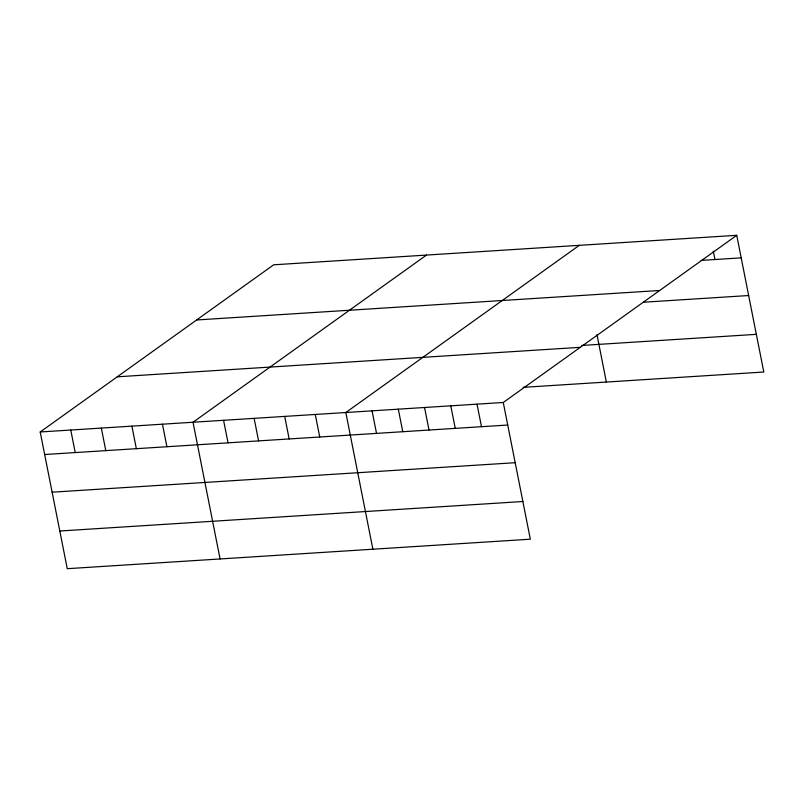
<?xml version="1.0" encoding="UTF-8"?>
<svg xmlns="http://www.w3.org/2000/svg" width="804" height="804" viewBox="0 0 804 804"><rect width="100%" height="100%" fill="white"/><g stroke="black" fill="none" stroke-linecap="round" stroke-linejoin="round"><path stroke-width="1.21" d="M736.735 235.311L503.264 402.482L530.328 539.193L67.265 568.689L40.2 431.979L273.672 264.807L736.735 235.311L763.8 372.021L523.233 387.347M426.482 255.079L193.01 422.251L220.075 558.951M579.292 245.341L345.82 412.512L372.885 549.222M701.209 260.395L741.198 257.853M196.628 319.972L659.682 290.485M643.692 302.214L748.655 295.53M581.784 345.459L756.343 334.343M117.243 376.815L580.307 347.318M40.2 431.979L503.264 402.482M44.662 454.521L507.726 425.025M52.119 492.189L515.183 462.702M59.808 531.012L522.871 501.515M713.309 251.22L714.957 259.521M596.98 334.665L606.357 382.051M477.023 404.161L481.485 426.693M450.783 405.829L455.245 428.361M424.542 407.497L429.004 430.039M398.302 409.176L402.764 431.708M372.061 410.844L376.523 433.376M315.258 414.462L319.721 436.994M284.696 416.412L289.159 438.944M254.134 418.351L258.597 440.893M223.572 420.301L228.034 442.833M162.448 424.19L166.91 446.733M131.886 426.14L136.348 448.672M101.324 428.09L105.786 450.622M70.762 430.029L75.224 452.572"/></g></svg>
